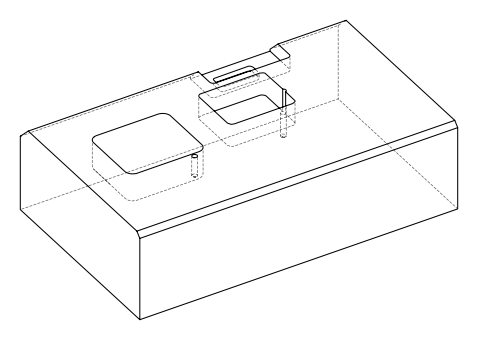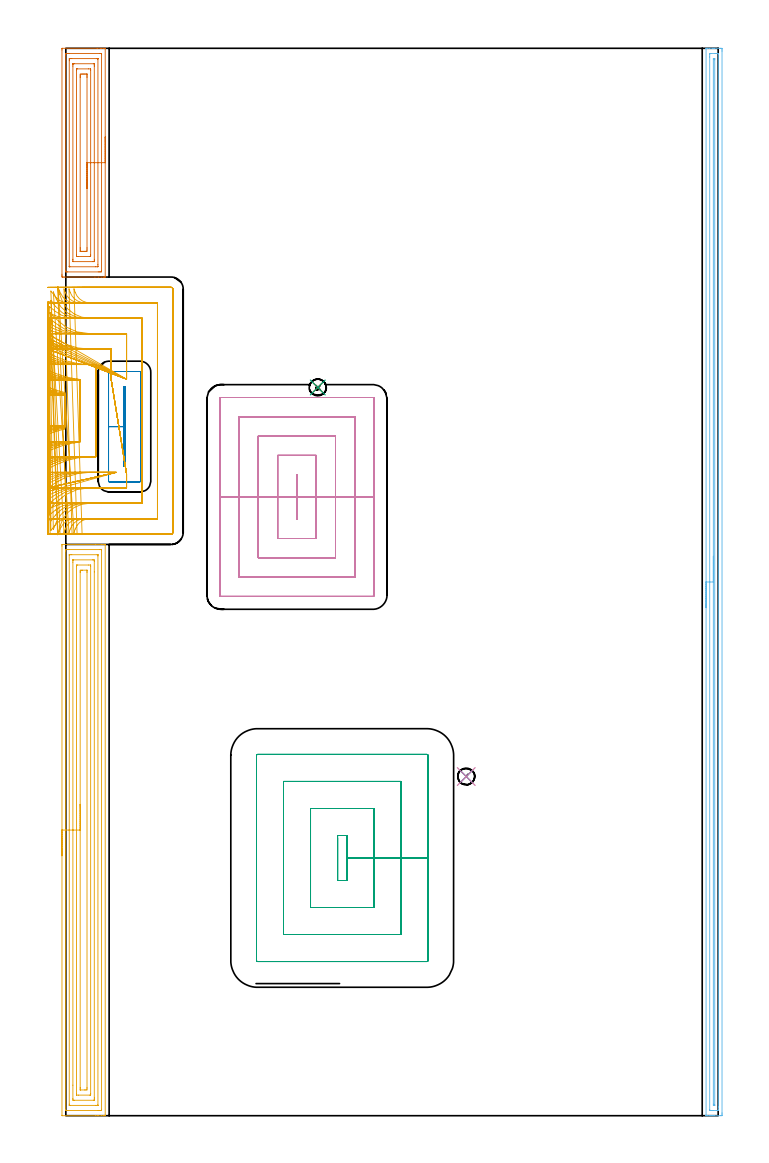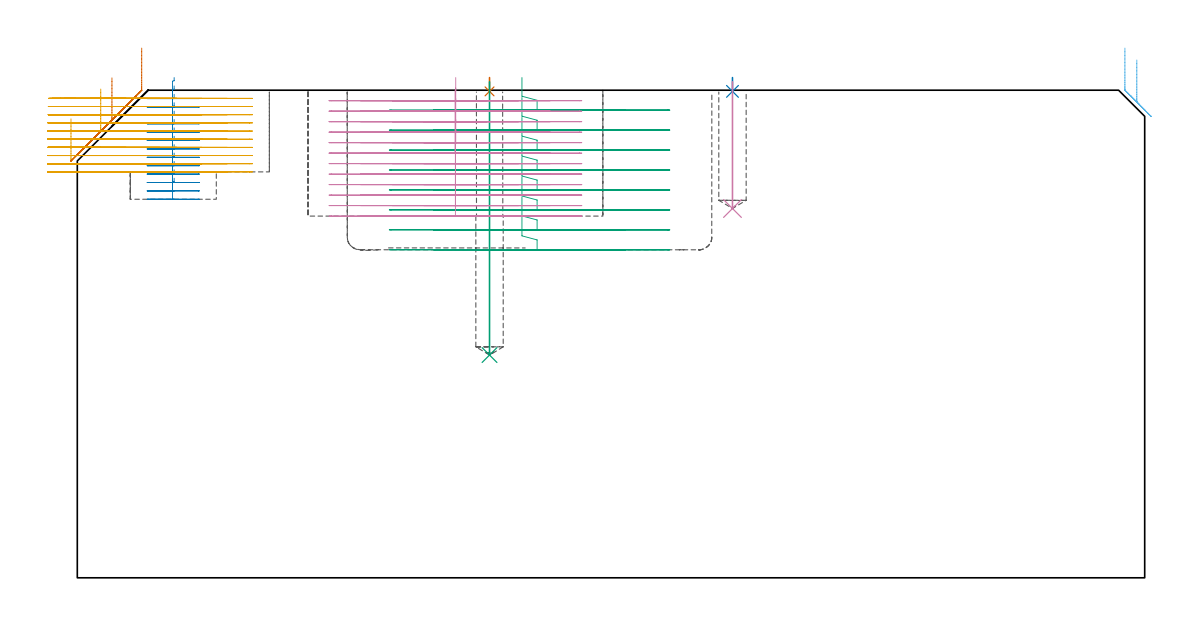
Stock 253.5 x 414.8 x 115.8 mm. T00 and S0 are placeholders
(PLAN: 11 operations, 6 tool changes, 95.3 min)
(1 SPOT_DRILL | STEP1POCKET | NXT0321_9005460120000 | 0.03 min | 0 mm3)
(2 SPOT_DRILL_1 | STEP1POCKET_1 | NXT0321_9005460120000 | 0.03 min | 0 mm3)
(3 DRILL_BLIND_HOLE_INTO_CENTER | STEP1POCKET | UGT0301_460 | 0.26 min | 2022 mm3)
(4 DRILL_BLIND_HOLE_INTO_CENTER_1 | STEP1POCKET_1 | UGT0301_460 | 0.12 min | 880 mm3)
(5 AREA_MILL | FG_CHAMFER_SURFACE | UGT0205_001 | 11 min | 32386 mm3)
(6 AREA_MILL_1 | FG_CHAMFER_SURFACE_1 | UGT0205_001 | 10.11 min | 7961 mm3)
(7 AREA_MILL_2 | FG_CHAMFER_SURFACE_2 | UGT0205_001 | 4.61 min | 13613 mm3)
(8 MILL_RECTANGULAR_POCKET | POCKET_RECTANGULAR_STRAIGHT | NXT0201_009 | Follow Part, ap 2, ae 75% | 5.69 min | 26475 mm3)
(9 MILL_RECTANGULAR_POCKET_1 | POCKET_RECTANGULAR_STRAIGHT_1 | UGT0201_095 | Follow Part, ap 5, ae 75% | 12.26 min | 325522 mm3)
(10 MILL_RECTANGULAR_POCKET_2 | POCKET_RECTANGULAR_STRAIGHT_2 | NXT0201_013 | Follow Part, ap 2.5, ae 75% | 20.34 min | 181251 mm3)
(11 MILL_SLOT | SLOT_PARTIAL_RECTANGULAR | NXT0201_009 | Follow Part, ap 2, ae 75% | 30.83 min | 69808 mm3)
(TOOL NXT0321_9005460120000 | NC Spot Drill, 142deg, 12mm, Carbide, Uncoated | D12 PA142 FL30 Z2)
(TOOL UGT0301_460 | Carbide Drill 6.5 mm | D6.5 PA118 FL63 Z2)
(TOOL UGT0205_001 | Chamfer Mill 20 x 3 x 45 deg. | D20 FL50 Z2)
(TOOL NXT0201_009 | ENDMILL 8mm [2P460-0800-NA 1630] | D8 FL26 Z6)
(TOOL UGT0201_095 | End mill 20 mm | D20 R3 FL38 Z4)
(TOOL NXT0201_013 | ENDMILL 10mm | D10 FL30 Z4)
(OP 1 SPOT_DRILL)
G17 G21 G94 G90
T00 M6
G54
G17 G0 G90 X97.9 Y283. S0 M3
G43 Z125.8 H0
G94 G81 G98 Z115.52 F250. R118.8
G80
M5
M2
(OP 2 SPOT_DRILL_1)
G17 G21 G94 G90
T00 M6
G54
G17 G0 G90 X155.6 Y131.8 S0 M3
G43 Z125.8 H0
G94 G81 G98 Z115.52 F250. R118.8
G80
M5
M2
(OP 3 DRILL_BLIND_HOLE_INTO_CENTER)
G17 G21 G94 G90
T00 M6
G54
G17 G0 G90 X97.9 Y283. S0 M3
G43 Z125.8 H0
G94 G81 G98 Z52.9 F250. R117.8
G80
M5
M2
(OP 4 DRILL_BLIND_HOLE_INTO_CENTER_1)
G17 G21 G94 G90
T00 M6
G54
G17 G0 G90 X155.6 Y131.8 S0 M3
G43 Z125.8 H0
G94 G81 G98 Z87.7 F250. R117.8
G80
M5
M2
(OP 5 AREA_MILL)
G17 G21 G94 G90
T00 M6
G54
G17 G0 G90 X-1.5 Y101. S1061 M3
G43 Z125.8 H0
Z109.
G94 G1 Y101.038 Z108.128 F250.
Y101.152 Z107.263
Y101.341 Z106.412
Y101.603 Z105.58
Y101.937 Z104.774
Y102.34 Z104.
Y102.808 Z103.264
Y103.34 Z102.572
Y103.929 Z101.929
Y104.572 Z101.34
Y105.264 Z100.808
Y106. Z100.34
Y106.774 Z99.937
Y107.58 Z99.603
Y108.412 Z99.341
Y109.263 Z99.152
Y110.128 Z99.038
Y111. Z99.
Y221.377
X-1.495 Y221.808 Z99.003
X-1.492 Y221.99 Z99.006
X-1.306 Y222. Z99.192
X11.577 Z112.073
X13.957 Z114.452
X14.936 Z115.436
X15.292 Y221.991 Z115.784
X15.305 Y221.99 Z115.795
X15.3 Y221.828 Z115.8
Y0.172
X15.303 Y0.062 Z115.797
X15.294 Y0.043 Z115.787
X15.265 Y0.01 Z115.757
X14.936 Y0. Z115.435
X14.654 Z115.154
X13.957 Z114.452
X12.726 Z113.223
X12.193 Z112.687
X11.577 Z112.073
X-1.307 Y0.001 Z99.19
X-1.492 Y0.01 Z99.006
X-1.499 Y0.196 Z98.999
X-1.5 Y111. Z99.
X-0.086 Z100.414
X-0.085 Y219.517 Z100.415
Y219.589
X-0.079 Y219.99 Z100.421
X0.322 Y219.998 Z100.822
X0.725 Y219.999 Z101.225
X1.202 Y220. Z101.702
X13.075 Y219.999 Z113.575
X13.554 Y219.997 Z114.054
X13.78 Y219.99 Z114.28
X13.879 Y219.966 Z114.379
X13.885 Y219.662 Z114.385
Y219.589
Y2.484
Y2.411
X13.879 Y2.01 Z114.379
X13.478 Y2.002 Z113.978
X13.075 Y2.001 Z113.575
X12.598 Y2. Z113.098
X0.725 Y2.001 Z101.225
X0.246 Y2.003 Z100.746
X0.02 Y2.01 Z100.52
X-0.079 Y2.034 Z100.421
X-0.085 Y2.338 Z100.415
Y2.411
X-0.086 Y111. Z100.414
X1.328 Z101.828
X1.329 Y217.802 Z101.829
X1.33 Y217.943 Z101.83
X1.333 Y217.977 Z101.833
X1.334 Y217.987 Z101.834
X1.347 Y217.99 Z101.847
X1.414 Y217.998 Z101.914
X1.607 Y217.999 Z102.107
X2.294 Y218. Z102.794
X12.193 Y217.999 Z112.693
X12.388 Y217.995 Z112.888
X12.443 Y217.99 Z112.943
X12.465 Y217.986 Z112.965
X12.467 Y217.97 Z112.967
X12.47 Y217.896 Z112.97
X12.471 Y217.802 Z112.971
Y217.519
Y4.198
X12.469 Y4.057 Z112.969
X12.467 Y4.023 Z112.967
X12.465 Y4.013 Z112.965
X12.453 Y4.01 Z112.953
X12.386 Y4.002 Z112.886
X12.193 Y4.001 Z112.693
X11.506 Y4. Z112.006
X1.607 Y4.001 Z102.107
X1.412 Y4.005 Z101.912
X1.356 Y4.01 Z101.856
X1.335 Y4.014 Z101.835
X1.333 Y4.03 Z101.833
X1.33 Y4.104 Z101.83
X1.329 Y4.198 Z101.829
X1.328 Y4.481 Z101.828
Y111.
X2.743 Z103.243
Y215.12
X2.746 Y215.754 Z103.246
X2.75 Y215.968 Z103.25
X2.753 Y215.991 Z103.253
X2.775 Y215.993 Z103.275
X2.829 Y215.997 Z103.329
X2.937 Y215.999 Z103.437
X10.443 Y216. Z110.943
X10.864 Y215.99 Z111.364
X11.05 Y215.973 Z111.55
X11.052 Y215.867 Z111.552
X11.056 Y215.378 Z111.556
X11.057 Y211.327 Z111.557
Y6.88
X11.054 Y6.246 Z111.554
X11.05 Y6.032 Z111.55
X11.047 Y6.009 Z111.547
X11.025 Y6.007 Z111.525
X10.971 Y6.003 Z111.471
X10.863 Y6.001 Z111.363
X3.357 Y6. Z103.857
X2.936 Y6.01 Z103.436
X2.749 Y6.027 Z103.249
X2.748 Y6.133 Z103.248
X2.744 Y6.622 Z103.244
X2.743 Y11.865 Z103.243
Y111.
X4.157 Z104.657
Y213.431
X4.158 Y213.529 Z104.658
X4.164 Y213.725 Z104.664
X4.178 Y213.99 Z104.678
X4.254 Y213.994 Z104.754
X4.478 Y213.999 Z104.978
X8.888 Y214. Z109.388
X9.546 Y213.993 Z110.046
X9.633 Y213.99 Z110.133
X9.64 Y213.627 Z110.14
X9.643 Y213.431 Z110.143
Y8.569
X9.642 Y8.471 Z110.142
X9.636 Y8.276 Z110.136
X9.622 Y8.01 Z110.122
X9.546 Y8.006 Z110.046
X9.322 Y8.001 Z109.822
X4.912 Y8. Z105.412
X4.254 Y8.007 Z104.754
X4.167 Y8.01 Z104.667
X4.16 Y8.373 Z104.66
X4.157 Y8.569 Z104.657
Y8.667
Y111.
X5.571 Z106.071
Y211.104
X5.574 Y211.545 Z106.074
X5.578 Y211.991 Z106.078
X6.018 Y211.996 Z106.518
X6.452 Y212. Z106.952
X8.217 Y211.999 Z108.717
X8.224 Y211.993 Z108.724
X8.227 Y211.988 Z108.727
X8.229 Y211.545 Z108.729
Y211.093
X8.228 Y10.896 Z108.728
X8.226 Y10.455 Z108.726
X8.222 Y10.009 Z108.722
X7.782 Y10.004 Z108.282
X7.348 Y10. Z107.848
X5.583 Y10.001 Z106.083
X5.576 Y10.007 Z106.076
X5.573 Y10.012 Z106.073
X5.571 Y10.455 Z106.071
Y10.907
Y111.
Y111.872 Z106.109
Y112.736 Z106.223
Y113.588 Z106.412
Y114.42 Z106.674
Y115.226 Z107.008
Y116. Z107.411
Y116.736 Z107.88
Y117.428 Z108.411
Y118.071 Z109.
Y118.66 Z109.643
Y119.191 Z110.335
Y119.66 Z111.071
Y120.063 Z111.845
Y120.397 Z112.651
Y120.659 Z113.483
Y120.848 Z114.335
Y120.962 Z115.199
Y121. Z116.071
G0 Z125.8
M5
M2
(OP 6 AREA_MILL_1)
G17 G21 G94 G90
T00 M6
G54
G17 G0 G90 X248.8 Y197.4 S1061 M3
G43 Z125.8 H0
G94 G1 Y197.438 Z124.928 F250.
Y197.552 Z124.063
Y197.741 Z123.212
Y198.003 Z122.38
Y198.337 Z121.574
Y198.74 Z120.8
Y199.208 Z120.064
Y199.74 Z119.372
Y200.329 Z118.729
Y200.972 Z118.139
Y201.664 Z117.608
Y202.4 Z117.14
Y203.174 Z116.737
Y203.98 Z116.403
Y204.812 Z116.141
Y205.663 Z115.952
Y206.528 Z115.838
Y207.4 Z115.8
Y414.63
X248.802 Y414.793 Z115.788
X248.805 Y414.8 Z115.785
X249.146 Z115.454
X249.466 Z115.133
X250.137 Z114.458
X251.353 Z113.243
X251.9 Z112.694
X254.272 Z110.325
X254.545 Y414.797 Z110.051
X254.991 Y414.79 Z109.605
X254.995 Y414.639 Z109.603
X254.999 Y414.184 Z109.601
X255. Y413.723 Z109.6
Y1.049
X254.999 Y0.616 Z109.601
X254.995 Y0.161 Z109.603
X254.991 Y0.01 Z109.605
X254.545 Y0. Z110.051
X251.9 Z112.694
X251.353 Z113.243
X251.018 Z113.578
X250.472 Z114.124
X250.137 Z114.458
X249.466 Z115.133
X249.146 Z115.454
X248.805 Y0.006 Z115.786
X248.802 Y0.007 Z115.788
X248.8 Y0.168 Z115.8
Y0.17
Y207.4
X250.214 Z114.386
Y411.425
X250.215 Y412.317 Z114.385
X250.217 Y412.397 Z114.383
X250.23 Y412.79 Z114.37
X250.623 Y412.798 Z113.977
X252.384 Y412.8 Z112.216
X252.782 Y412.799 Z111.818
X253.268 Y412.797 Z111.332
X253.484 Y412.79 Z111.116
X253.579 Y412.768 Z111.021
X253.585 Y412.477 Z111.015
Y412.397
X253.586 Y3.375 Z111.014
X253.585 Y2.483 Z111.015
X253.583 Y2.403 Z111.017
X253.57 Y2.01 Z111.03
X253.177 Y2.002 Z111.423
X251.416 Y2. Z113.184
X251.018 Y2.001 Z113.582
X250.531 Y2.003 Z114.069
X250.316 Y2.01 Z114.284
X250.221 Y2.032 Z114.379
X250.215 Y2.323 Z114.385
Y2.403
X250.214 Y207.4 Z114.386
X251.628 Z112.972
X251.629 Y410.611 Z112.971
X251.63 Y410.748 Z112.97
X251.632 Y410.781 Z112.968
X251.634 Y410.79 Z112.966
X251.651 Y410.794 Z112.949
X251.714 Y410.799 Z112.886
X251.9 Z112.7
X252.087 Y410.797 Z112.513
X252.14 Y410.794 Z112.46
X252.165 Y410.789 Z112.435
X252.167 Y410.774 Z112.433
X252.17 Y410.702 Z112.43
X252.171 Y410.611 Z112.429
X252.172 Y410.335 Z112.428
X252.171 Y4.189 Z112.429
X252.17 Y4.052 Z112.43
X252.168 Y4.019 Z112.432
X252.166 Y4.01 Z112.434
X252.149 Y4.006 Z112.451
X252.086 Y4.001 Z112.514
X251.9 Z112.7
X251.713 Y4.003 Z112.887
X251.66 Y4.006 Z112.94
X251.635 Y4.011 Z112.965
X251.633 Y4.026 Z112.967
X251.63 Y4.098 Z112.97
X251.629 Y4.189 Z112.971
X251.628 Y4.464 Z112.972
Y207.4
Y208.272 Z113.01
Y209.136 Z113.124
Y209.988 Z113.312
Y210.82 Z113.575
Y211.626 Z113.909
Y212.4 Z114.311
Y213.136 Z114.78
Y213.828 Z115.311
Y214.471 Z115.901
Y215.06 Z116.544
Y215.591 Z117.236
Y216.06 Z117.972
Y216.463 Z118.745
Y216.797 Z119.551
Y217.059 Z120.383
Y217.248 Z121.235
Y217.362 Z122.1
Y217.4 Z122.972
G0 Z125.8
M5
M2
(OP 7 AREA_MILL_2)
G17 G21 G94 G90
T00 M6
G54
G17 G0 G90 X15.3 Y380.35 S1061 M3
G43 Z125.8 H0
G94 G1 Y380.312 Z124.928 F250.
Y380.198 Z124.063
Y380.009 Z123.212
Y379.747 Z122.38
Y379.413 Z121.574
Y379.01 Z120.8
Y378.542 Z120.064
Y378.01 Z119.372
Y377.421 Z118.729
Y376.778 Z118.139
Y376.086 Z117.608
Y375.35 Z117.14
Y374.576 Z116.737
Y373.77 Z116.403
Y372.938 Z116.141
Y372.086 Z115.952
Y371.222 Z115.838
Y370.35 Z115.8
Y326.084
X15.297 Y325.908 Z115.788
X15.292 Y325.907 Z115.783
X14.921 Y325.9 Z115.421
X14.682 Z115.182
X13.957 Z114.452
X12.712 Z113.209
X11.311 Z111.806
X-0.417 Z100.081
X-1.039 Y325.902 Z99.458
X-1.253 Y325.904 Z99.245
X-1.492 Y325.91 Z99.006
X-1.495 Y326.068 Z99.003
X-1.499 Y326.531 Z99.001
X-1.5 Y326.998 Z99.
Y414.169
X-1.496 Y414.6 Z99.003
X-1.492 Y414.79 Z99.006
X-1.299 Y414.8 Z99.199
X12.193 Z112.687
X13.595 Z114.091
X13.957 Z114.452
X14.682 Z115.182
X14.921 Z115.421
X15.292 Y414.793 Z115.783
X15.297 Y414.792 Z115.788
X15.3 Y414.616 Z115.8
Y370.35
X13.886 Z114.386
X13.885 Y328.392 Z114.385
X13.884 Y328.319 Z114.384
X13.879 Y327.918 Z114.379
X13.483 Y327.905 Z113.983
X13.075 Y327.902 Z113.575
X12.606 Y327.9 Z113.106
X0.725 Y327.901 Z101.225
X0.253 Y327.903 Z100.753
X0.021 Y327.91 Z100.521
X-0.079 Y327.94 Z100.421
X-0.085 Y328.246 Z100.415
Y328.319
Y412.308
Y412.381
X-0.079 Y412.782 Z100.421
X0.317 Y412.795 Z100.817
X0.725 Y412.798 Z101.225
X1.194 Y412.8 Z101.694
X13.075 Y412.799 Z113.575
X13.547 Y412.797 Z114.047
X13.779 Y412.79 Z114.279
X13.879 Y412.76 Z114.379
X13.884 Y412.454 Z114.384
X13.885 Y412.381 Z114.385
X13.886 Y370.35 Z114.386
X12.471 Z112.971
Y330.72
X12.467 Y330.108 Z112.967
X12.464 Y329.968 Z112.964
X12.46 Y329.909 Z112.96
X12.394 Y329.904 Z112.894
X12.193 Y329.902 Z112.693
X11.516 Y329.9 Z112.016
X1.607 Y329.901 Z102.107
X1.402 Y329.903 Z101.902
X1.344 Y329.907 Z101.844
X1.334 Y329.911 Z101.834
X1.332 Y329.916 Z101.832
X1.33 Y329.938 Z101.83
X1.329 Y330.014 Z101.829
Y330.108
Y409.98
X1.333 Y410.592 Z101.833
X1.336 Y410.732 Z101.836
X1.34 Y410.79 Z101.84
X1.406 Y410.796 Z101.906
X1.607 Y410.798 Z102.107
X2.284 Y410.8 Z102.784
X12.193 Y410.799 Z112.693
X12.398 Y410.797 Z112.898
X12.456 Y410.793 Z112.956
X12.466 Y410.789 Z112.966
X12.468 Y410.784 Z112.968
X12.47 Y410.761 Z112.97
X12.471 Y410.686 Z112.971
Y410.592
Y370.35
X11.057 Z111.557
Y332.791
X11.055 Y332.156 Z111.555
X11.052 Y331.942 Z111.552
X11.05 Y331.913 Z111.55
X11.032 Y331.909 Z111.532
X10.978 Y331.905 Z111.478
X10.868 Y331.902 Z111.368
X10.429 Y331.9 Z110.929
X2.932 Y331.901 Z103.432
X2.823 Y331.904 Z103.323
X2.769 Y331.908 Z103.269
X2.749 Y331.911 Z103.249
X2.748 Y331.928 Z103.248
X2.746 Y332.04 Z103.246
X2.743 Y332.534 Z103.243
Y332.791
Y407.909
X2.745 Y408.544 Z103.245
X2.748 Y408.758 Z103.248
X2.75 Y408.787 Z103.25
X2.768 Y408.791 Z103.268
X2.822 Y408.795 Z103.322
X2.932 Y408.798 Z103.432
X3.372 Y408.8 Z103.872
X10.868 Y408.799 Z111.368
X10.977 Y408.796 Z111.477
X11.031 Y408.792 Z111.531
X11.051 Y408.789 Z111.551
X11.052 Y408.772 Z111.552
X11.054 Y408.66 Z111.554
X11.057 Y408.166 Z111.557
Y407.909
Y370.35
X9.643 Z110.143
Y334.481
X9.642 Y334.383 Z110.142
X9.636 Y334.188 Z110.136
X9.623 Y333.91 Z110.123
X9.546 Y333.906 Z110.046
X9.334 Y333.901 Z109.834
X4.923 Y333.9 Z105.423
X4.254 Y333.907 Z104.754
X4.165 Y333.91 Z104.665
X4.159 Y334.285 Z104.659
X4.157 Y334.481 Z104.657
Y406.219
X4.158 Y406.317 Z104.658
X4.164 Y406.513 Z104.664
X4.177 Y406.79 Z104.677
X4.254 Y406.794 Z104.754
X4.466 Y406.799 Z104.966
X8.877 Y406.8 Z109.377
X9.546 Y406.793 Z110.046
X9.635 Y406.79 Z110.135
X9.641 Y406.415 Z110.141
X9.643 Y406.219 Z110.143
Y370.35
X8.229 Z108.729
Y337.262
X8.228 Y336.81 Z108.728
X8.225 Y336.368 Z108.725
X8.222 Y335.922 Z108.722
X7.782 Y335.91 Z108.282
X7.359 Y335.902 Z107.859
X6.9 Y335.901 Z107.4
X6.479 Y335.9 Z106.979
X6.018 Y335.901 Z106.518
X5.593 Y335.904 Z106.093
X5.578 Y335.91 Z106.078
X5.576 Y335.922 Z106.076
X5.572 Y336.368 Z106.072
X5.571 Y336.821 Z106.071
Y337.262
Y403.438
X5.572 Y403.89 Z106.072
X5.575 Y404.332 Z106.075
X5.578 Y404.778 Z106.078
X6.018 Y404.79 Z106.518
X6.441 Y404.798 Z106.941
X6.9 Y404.799 Z107.4
X7.321 Y404.8 Z107.821
X7.782 Y404.799 Z108.282
X8.207 Y404.796 Z108.707
X8.222 Y404.79 Z108.722
X8.224 Y404.778 Z108.724
X8.227 Y404.332 Z108.727
X8.229 Y403.88 Z108.729
Y403.438
Y370.35
Y369.478 Z108.767
Y368.613 Z108.881
Y367.762 Z109.07
Y366.93 Z109.332
Y366.124 Z109.666
Y365.35 Z110.069
Y364.614 Z110.537
Y363.922 Z111.068
Y363.279 Z111.658
Y362.69 Z112.301
Y362.158 Z112.993
Y361.69 Z113.729
Y361.287 Z114.503
Y360.953 Z115.309
Y360.691 Z116.141
Y360.502 Z116.992
Y360.388 Z117.857
Y360.35 Z118.729
G0 Z125.8
M5
M2
(OP 8 MILL_RECTANGULAR_POCKET)
G17 G21 G94 G90
T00 M6
G54
G17 G0 G90 X23. Y280.368 S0 M3
G43 Z125.8 H1
Z118.8
G94 G1 Y283.2 Z118.041 F250.
X22.6 Z117.934
Y267.8 Z113.808
Y252.4 F500.
X23.
Y283.2
X22.6
Y267.8
X16.6
Y246.6
G3 X16.8 Y246.4 R0.2
G1 X28.8
G3 X29. Y246.6 R0.2
G1 Y289.
G3 X28.8 Y289.2 R0.2
G1 X16.8
G3 X16.6 Y289. R0.2
G1 Y267.8
Y266.8
G0 X23. Y280.368 Z116.808
G1 Y283.2 Z116.049 F250.
X22.6 Z115.942
Y267.8 Z111.815
Y252.4 F500.
X23.
Y283.2
X22.6
Y267.8
X16.6
Y246.6
G3 X16.8 Y246.4 R0.2
G1 X28.8
G3 X29. Y246.6 R0.2
G1 Y289.
G3 X28.8 Y289.2 R0.2
G1 X16.8
G3 X16.6 Y289. R0.2
G1 Y267.8
Y266.8
G0 X23. Y280.368 Z114.815
G1 Y283.2 Z114.057 F250.
X22.6 Z113.949
Y267.8 Z109.823
Y252.4 F500.
X23.
Y283.2
X22.6
Y267.8
X16.6
Y246.6
G3 X16.8 Y246.4 R0.2
G1 X28.8
G3 X29. Y246.6 R0.2
G1 Y289.
G3 X28.8 Y289.2 R0.2
G1 X16.8
G3 X16.6 Y289. R0.2
G1 Y267.8
Y266.8
G0 X23. Y280.368 Z112.823
G1 Y283.2 Z112.064 F250.
X22.6 Z111.957
Y267.8 Z107.831
Y252.4 F500.
X23.
Y283.2
X22.6
Y267.8
X16.6
Y246.6
G3 X16.8 Y246.4 R0.2
G1 X28.8
G3 X29. Y246.6 R0.2
G1 Y289.
G3 X28.8 Y289.2 R0.2
G1 X16.8
G3 X16.6 Y289. R0.2
G1 Y267.8
Y266.8
G0 X23. Y280.368 Z110.831
G1 Y283.2 Z110.072 F250.
X22.6 Z109.965
Y267.8 Z105.838
Y252.4 F500.
X23.
Y283.2
X22.6
Y267.8
X16.6
Y246.6
G3 X16.8 Y246.4 R0.2
G1 X28.8
G3 X29. Y246.6 R0.2
G1 Y289.
G3 X28.8 Y289.2 R0.2
G1 X16.8
G3 X16.6 Y289. R0.2
G1 Y267.8
Y266.8
G0 X23. Y280.368 Z108.838
G1 Y283.2 Z108.08 F250.
X22.6 Z107.973
Y267.8 Z103.846
Y252.4 F500.
X23.
Y283.2
X22.6
Y267.8
X16.6
Y246.6
G3 X16.8 Y246.4 R0.2
G1 X28.8
G3 X29. Y246.6 R0.2
G1 Y289.
G3 X28.8 Y289.2 R0.2
G1 X16.8
G3 X16.6 Y289. R0.2
G1 Y267.8
Y266.8
G0 X23. Y280.368 Z106.846
G1 Y283.2 Z106.087 F250.
X22.6 Z105.98
Y267.8 Z101.854
Y252.4 F500.
X23.
Y283.2
X22.6
Y267.8
X16.6
Y246.6
G3 X16.8 Y246.4 R0.2
G1 X28.8
G3 X29. Y246.6 R0.2
G1 Y289.
G3 X28.8 Y289.2 R0.2
G1 X16.8
G3 X16.6 Y289. R0.2
G1 Y267.8
Y266.8
G0 X23. Y280.368 Z104.854
G1 Y283.2 Z104.095 F250.
X22.6 Z103.988
Y267.8 Z99.862
Y252.4 F500.
X23.
Y283.2
X22.6
Y267.8
X16.6
Y246.6
G3 X16.8 Y246.4 R0.2
G1 X28.8
G3 X29. Y246.6 R0.2
G1 Y289.
G3 X28.8 Y289.2 R0.2
G1 X16.8
G3 X16.6 Y289. R0.2
G1 Y267.8
Y266.8
G0 X23. Y280.368 Z102.862
G1 Y283.2 Z102.103 F250.
X22.6 Z101.996
Y267.8 Z97.869
Y252.4 F500.
X23.
Y283.2
X22.6
Y267.8
X16.6
Y246.6
G3 X16.8 Y246.4 R0.2
G1 X28.8
G3 X29. Y246.6 R0.2
G1 Y289.
G3 X28.8 Y289.2 R0.2
G1 X16.8
G3 X16.6 Y289. R0.2
G1 Y267.8
Y266.8
G0 X23. Y280.368 Z100.869
G1 Y283.2 Z100.11 F250.
X22.6 Z100.003
Y267.8 Z95.877
Y252.4 F500.
X23.
Y283.2
X22.6
Y267.8
X16.6
Y246.6
G3 X16.8 Y246.4 R0.2
G1 X28.8
G3 X29. Y246.6 R0.2
G1 Y289.
G3 X28.8 Y289.2 R0.2
G1 X16.8
G3 X16.6 Y289. R0.2
G1 Y267.8
Y266.8
G0 X23. Y280.368 Z98.877
G1 Y283.2 Z98.118 F250.
X22.6 Z98.011
Y267.8 Z93.885
Y252.4 F500.
X23.
Y283.2
X22.6
Y267.8
X16.6
Y246.6
G3 X16.8 Y246.4 R0.2
G1 X28.8
G3 X29. Y246.6 R0.2
G1 Y289.
G3 X28.8 Y289.2 R0.2
G1 X16.8
G3 X16.6 Y289. R0.2
G1 Y267.8
Y266.8
G0 X23. Y280.368 Z96.885
G1 Y283.2 Z96.126 F250.
X22.6 Z96.019
Y267.8 Z91.892
Y252.4 F500.
X23.
Y283.2
X22.6
Y267.8
X16.6
Y246.6
G3 X16.8 Y246.4 R0.2
G1 X28.8
G3 X29. Y246.6 R0.2
G1 Y289.
G3 X28.8 Y289.2 R0.2
G1 X16.8
G3 X16.6 Y289. R0.2
G1 Y267.8
Y266.8
G0 X23. Y280.368 Z94.892
G1 Y283.2 Z94.134 F250.
X22.6 Z94.026
Y267.8 Z89.9
Y252.4 F500.
X23.
Y283.2
X22.6
Y267.8
X16.6
Y246.6
G3 X16.8 Y246.4 R0.2
G1 X28.8
G3 X29. Y246.6 R0.2
G1 Y289.
G3 X28.8 Y289.2 R0.2
G1 X16.8
G3 X16.6 Y289. R0.2
G1 Y267.8
Y266.8
G0 Z125.8
M5
M2
(OP 9 MILL_RECTANGULAR_POCKET_1)
G17 G21 G94 G90
T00 M6
G54
G17 G0 G90 X105.6 Y107.927 S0 M3
G43 Z125.8 H0
Z118.8
G94 G1 Y91.4 Z114.372 F250.
X109.2 Z113.407
Y100.15 Z111.062
Y108.9 F500.
X105.6
Y91.4
X109.2
Y100.15
X119.7
Y119.4
X95.1
Y80.9
X119.7
Y100.15
X130.2
Y129.9
X84.6
Y70.4
X130.2
Y100.15
X140.7
Y140.
G3 X140.3 Y140.4 R0.4
G1 X74.5
G3 X74.1 Y140. R0.4
G1 Y60.3
G3 X74.5 Y59.9 R0.4
G1 X140.3
G3 X140.7 Y60.3 R0.4
G1 Y100.15
Y101.15
G0 X105.6 Y107.927 Z114.062
G1 Y91.4 Z109.634 F250.
X109.2 Z108.669
Y100.15 Z106.325
Y108.9 F500.
X105.6
Y91.4
X109.2
Y100.15
X119.7
Y119.4
X95.1
Y80.9
X119.7
Y100.15
X130.2
Y129.9
X84.6
Y70.4
X130.2
Y100.15
X140.7
Y140.
G3 X140.3 Y140.4 R0.4
G1 X74.5
G3 X74.1 Y140. R0.4
G1 Y60.3
G3 X74.5 Y59.9 R0.4
G1 X140.3
G3 X140.7 Y60.3 R0.4
G1 Y100.15
Y101.15
G0 X105.6 Y107.927 Z109.325
G1 Y91.4 Z104.897 F250.
X109.2 Z103.932
Y100.15 Z101.587
Y108.9 F500.
X105.6
Y91.4
X109.2
Y100.15
X119.7
Y119.4
X95.1
Y80.9
X119.7
Y100.15
X130.2
Y129.9
X84.6
Y70.4
X130.2
Y100.15
X140.7
Y140.
G3 X140.3 Y140.4 R0.4
G1 X74.5
G3 X74.1 Y140. R0.4
G1 Y60.3
G3 X74.5 Y59.9 R0.4
G1 X140.3
G3 X140.7 Y60.3 R0.4
G1 Y100.15
Y101.15
G0 X105.6 Y107.927 Z104.587
G1 Y91.4 Z100.159 F250.
X109.2 Z99.195
Y100.15 Z96.85
Y108.9 F500.
X105.6
Y91.4
X109.2
Y100.15
X119.7
Y119.4
X95.1
Y80.9
X119.7
Y100.15
X130.2
Y129.9
X84.6
Y70.4
X130.2
Y100.15
X140.7
Y140.
G3 X140.3 Y140.4 R0.4
G1 X74.5
G3 X74.1 Y140. R0.4
G1 Y60.3
G3 X74.5 Y59.9 R0.4
G1 X140.3
G3 X140.7 Y60.3 R0.4
G1 Y100.15
Y101.15
G0 X105.6 Y107.927 Z99.85
G1 Y91.4 Z95.422 F250.
X109.2 Z94.457
Y100.15 Z92.112
Y108.9 F500.
X105.6
Y91.4
X109.2
Y100.15
X119.7
Y119.4
X95.1
Y80.9
X119.7
Y100.15
X130.2
Y129.9
X84.6
Y70.4
X130.2
Y100.15
X140.7
Y140.
G3 X140.3 Y140.4 R0.4
G1 X74.5
G3 X74.1 Y140. R0.4
G1 Y60.3
G3 X74.5 Y59.9 R0.4
G1 X140.3
G3 X140.7 Y60.3 R0.4
G1 Y100.15
Y101.15
G0 X105.6 Y107.927 Z95.112
G1 Y91.4 Z90.684 F250.
X109.2 Z89.72
Y100.15 Z87.375
Y108.9 F500.
X105.6
Y91.4
X109.2
Y100.15
X119.7
Y119.4
X95.1
Y80.9
X119.7
Y100.15
X130.2
Y129.9
X84.6
Y70.4
X130.2
Y100.15
X140.7
Y140.
G3 X140.3 Y140.4 R0.4
G1 X74.5
G3 X74.1 Y140. R0.4
G1 Y60.3
G3 X74.5 Y59.9 R0.4
G1 X140.3
G3 X140.7 Y60.3 R0.4
G1 Y100.15
Y101.15
G0 X105.6 Y107.927 Z90.375
G1 Y91.4 Z85.947 F250.
X109.2 Z84.982
Y100.15 Z82.637
Y108.9 F500.
X105.6
Y91.4
X109.2
Y100.15
X119.7
Y119.4
X95.1
Y80.9
X119.7
Y100.15
X130.2
Y129.9
X84.6
Y70.4
X130.2
Y100.15
X140.7
Y140.
G3 X140.3 Y140.4 R0.4
G1 X74.5
G3 X74.1 Y140. R0.4
G1 Y60.3
G3 X74.5 Y59.9 R0.4
G1 X140.3
G3 X140.7 Y60.3 R0.4
G1 Y100.15
Y101.15
G0 X105.6 Y107.927 Z85.637
G1 Y91.4 Z81.209 F250.
X109.2 Z80.245
Y100.15 Z77.9
Y108.9 F500.
X105.6
Y91.4
X109.2
Y100.15
X119.7
Y119.4
X95.1
Y80.9
X119.7
Y100.15
X130.2
Y129.9
X84.6
Y70.4
X130.2
Y100.15
X140.7
Y140.
G3 X140.3 Y140.4 R0.4
G1 X74.5
G3 X74.1 Y140. R0.4
G1 Y60.3
G3 X74.5 Y59.9 R0.4
G1 X140.3
G3 X140.7 Y60.3 R0.4
G1 Y100.15
Y101.15
G0 Z125.8
M5
M2
(OP 10 MILL_RECTANGULAR_POCKET_2)
G17 G21 G94 G90
T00 M6
G54
G17 G0 G90 X89.875 Y237.555 S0 M3
G43 Z125.8 H0
Z118.8
G94 G1 Y249.175 Z115.686 F250.
X89.725 Z115.646
Y240.45 Z113.308
Y231.725 F500.
X89.875
Y249.175
X89.725
Y240.45
X82.3
Y224.3
X97.3
Y256.6
X82.3
Y240.45
X74.8
Y216.8
X104.8
Y264.1
X74.8
Y240.45
X67.3
Y209.3
X112.3
Y271.6
X67.3
Y240.45
X59.8
Y202.3
G3 X60.3 Y201.8 R0.5
G1 X119.3
G3 X119.8 Y202.3 R0.5
G1 Y278.6
G3 X119.3 Y279.1 R0.5
G1 X60.3
G3 X59.8 Y278.6 R0.5
G1 Y240.45
Y239.45
G0 X89.875 Y237.555 Z116.308
G1 Y249.175 Z113.195 F250.
X89.725 Z113.154
Y240.45 Z110.817
Y231.725 F500.
X89.875
Y249.175
X89.725
Y240.45
X82.3
Y224.3
X97.3
Y256.6
X82.3
Y240.45
X74.8
Y216.8
X104.8
Y264.1
X74.8
Y240.45
X67.3
Y209.3
X112.3
Y271.6
X67.3
Y240.45
X59.8
Y202.3
G3 X60.3 Y201.8 R0.5
G1 X119.3
G3 X119.8 Y202.3 R0.5
G1 Y278.6
G3 X119.3 Y279.1 R0.5
G1 X60.3
G3 X59.8 Y278.6 R0.5
G1 Y240.45
Y239.45
G0 X89.875 Y237.555 Z113.817
G1 Y249.175 Z110.703 F250.
X89.725 Z110.663
Y240.45 Z108.325
Y231.725 F500.
X89.875
Y249.175
X89.725
Y240.45
X82.3
Y224.3
X97.3
Y256.6
X82.3
Y240.45
X74.8
Y216.8
X104.8
Y264.1
X74.8
Y240.45
X67.3
Y209.3
X112.3
Y271.6
X67.3
Y240.45
X59.8
Y202.3
G3 X60.3 Y201.8 R0.5
G1 X119.3
G3 X119.8 Y202.3 R0.5
G1 Y278.6
G3 X119.3 Y279.1 R0.5
G1 X60.3
G3 X59.8 Y278.6 R0.5
G1 Y240.45
Y239.45
G0 X89.875 Y237.555 Z111.325
G1 Y249.175 Z108.211 F250.
X89.725 Z108.171
Y240.45 Z105.833
Y231.725 F500.
X89.875
Y249.175
X89.725
Y240.45
X82.3
Y224.3
X97.3
Y256.6
X82.3
Y240.45
X74.8
Y216.8
X104.8
Y264.1
X74.8
Y240.45
X67.3
Y209.3
X112.3
Y271.6
X67.3
Y240.45
X59.8
Y202.3
G3 X60.3 Y201.8 R0.5
G1 X119.3
G3 X119.8 Y202.3 R0.5
G1 Y278.6
G3 X119.3 Y279.1 R0.5
G1 X60.3
G3 X59.8 Y278.6 R0.5
G1 Y240.45
Y239.45
G0 X89.875 Y237.555 Z108.833
G1 Y249.175 Z105.72 F250.
X89.725 Z105.679
Y240.45 Z103.342
Y231.725 F500.
X89.875
Y249.175
X89.725
Y240.45
X82.3
Y224.3
X97.3
Y256.6
X82.3
Y240.45
X74.8
Y216.8
X104.8
Y264.1
X74.8
Y240.45
X67.3
Y209.3
X112.3
Y271.6
X67.3
Y240.45
X59.8
Y202.3
G3 X60.3 Y201.8 R0.5
G1 X119.3
G3 X119.8 Y202.3 R0.5
G1 Y278.6
G3 X119.3 Y279.1 R0.5
G1 X60.3
G3 X59.8 Y278.6 R0.5
G1 Y240.45
Y239.45
G0 X89.875 Y237.555 Z106.342
G1 Y249.175 Z103.228 F250.
X89.725 Z103.188
Y240.45 Z100.85
Y231.725 F500.
X89.875
Y249.175
X89.725
Y240.45
X82.3
Y224.3
X97.3
Y256.6
X82.3
Y240.45
X74.8
Y216.8
X104.8
Y264.1
X74.8
Y240.45
X67.3
Y209.3
X112.3
Y271.6
X67.3
Y240.45
X59.8
Y202.3
G3 X60.3 Y201.8 R0.5
G1 X119.3
G3 X119.8 Y202.3 R0.5
G1 Y278.6
G3 X119.3 Y279.1 R0.5
G1 X60.3
G3 X59.8 Y278.6 R0.5
G1 Y240.45
Y239.45
G0 X89.8 Y237.255 Z103.85
G1 Y249.1 Z100.676 F250.
Y240.45 Z98.358
Y231.8 F500.
Y249.1
Y240.45
X97.3
Y256.6
X82.3
Y224.3
X97.3
Y240.45
X104.8
Y264.1
X74.8
Y216.8
X104.8
Y240.45
X112.3
Y271.6
X67.3
Y209.3
X112.3
Y240.45
X119.8
Y278.6
G3 X119.3 Y279.1 R0.5
G1 X60.3
G3 X59.8 Y278.6 R0.5
G1 Y202.3
G3 X60.3 Y201.8 R0.5
G1 X119.3
G3 X119.8 Y202.3 R0.5
G1 Y240.45
Y241.45
G0 X89.8 Y237.255 Z101.358
G1 Y249.1 Z98.184 F250.
Y240.45 Z95.867
Y231.8 F500.
Y249.1
Y240.45
X97.3
Y256.6
X82.3
Y224.3
X97.3
Y240.45
X104.8
Y264.1
X74.8
Y216.8
X104.8
Y240.45
X112.3
Y271.6
X67.3
Y209.3
X112.3
Y240.45
X119.8
Y278.6
G3 X119.3 Y279.1 R0.5
G1 X60.3
G3 X59.8 Y278.6 R0.5
G1 Y202.3
G3 X60.3 Y201.8 R0.5
G1 X119.3
G3 X119.8 Y202.3 R0.5
G1 Y240.45
Y241.45
G0 X89.8 Y237.255 Z98.867
G1 Y249.1 Z95.693 F250.
Y240.45 Z93.375
Y231.8 F500.
Y249.1
Y240.45
X97.3
Y256.6
X82.3
Y224.3
X97.3
Y240.45
X104.8
Y264.1
X74.8
Y216.8
X104.8
Y240.45
X112.3
Y271.6
X67.3
Y209.3
X112.3
Y240.45
X119.8
Y278.6
G3 X119.3 Y279.1 R0.5
G1 X60.3
G3 X59.8 Y278.6 R0.5
G1 Y202.3
G3 X60.3 Y201.8 R0.5
G1 X119.3
G3 X119.8 Y202.3 R0.5
G1 Y240.45
Y241.45
G0 X89.8 Y237.255 Z96.375
G1 Y249.1 Z93.201 F250.
Y240.45 Z90.883
Y231.8 F500.
Y249.1
Y240.45
X97.3
Y256.6
X82.3
Y224.3
X97.3
Y240.45
X104.8
Y264.1
X74.8
Y216.8
X104.8
Y240.45
X112.3
Y271.6
X67.3
Y209.3
X112.3
Y240.45
X119.8
Y278.6
G3 X119.3 Y279.1 R0.5
G1 X60.3
G3 X59.8 Y278.6 R0.5
G1 Y202.3
G3 X60.3 Y201.8 R0.5
G1 X119.3
G3 X119.8 Y202.3 R0.5
G1 Y240.45
Y241.45
G0 X89.8 Y237.255 Z93.883
G1 Y249.1 Z90.709 F250.
Y240.45 Z88.392
Y231.8 F500.
Y249.1
Y240.45
X97.3
Y256.6
X82.3
Y224.3
X97.3
Y240.45
X104.8
Y264.1
X74.8
Y216.8
X104.8
Y240.45
X112.3
Y271.6
X67.3
Y209.3
X112.3
Y240.45
X119.8
Y278.6
G3 X119.3 Y279.1 R0.5
G1 X60.3
G3 X59.8 Y278.6 R0.5
G1 Y202.3
G3 X60.3 Y201.8 R0.5
G1 X119.3
G3 X119.8 Y202.3 R0.5
G1 Y240.45
Y241.45
G0 X89.8 Y237.255 Z91.392
G1 Y249.1 Z88.218 F250.
Y240.45 Z85.9
Y231.8 F500.
Y249.1
Y240.45
X97.3
Y256.6
X82.3
Y224.3
X97.3
Y240.45
X104.8
Y264.1
X74.8
Y216.8
X104.8
Y240.45
X112.3
Y271.6
X67.3
Y209.3
X112.3
Y240.45
X119.8
Y278.6
G3 X119.3 Y279.1 R0.5
G1 X60.3
G3 X59.8 Y278.6 R0.5
G1 Y202.3
G3 X60.3 Y201.8 R0.5
G1 X119.3
G3 X119.8 Y202.3 R0.5
G1 Y240.45
Y241.45
G0 Z125.8
M5
M2
(OP 11 MILL_SLOT)
G17 G21 G94 G90
T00 M6
G54
G17 G0 G90 X-6.845 Y264.882 S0 M3
G43 Z125.8 H1
Z113.86
G94 G1 X-4. Y265.833 F250.
G2 X-0.4 Y266.861 R42. F500.
G1 Y281.042
G2 X-4. Y282.07 R42.
G1 X-6.845 Y283.022 F250.
X-6.787 Y258.337
X-4. Y259.447
G2 X5.6 Y261.808 R36. F500.
G1 Y286.093
G2 X-4. Y288.457 R36.
G1 X-6.787 Y289.568 F250.
X-6.688 Y251.551
X-4. Y252.883
G2 X9.316 Y256. R30. F500.
G1 X11.6
Y291.9
X9.326
G2 X-4. Y295.022 R30.
G1 X-6.688 Y296.355 F250.
X-6.496 Y244.303
X-4. Y245.967
G2 X9.316 Y250. R24. F500.
G1 X16.6
X19.6 F250.
G0 Z125.8
X-6.019 Y235.892
Z113.86
G1 X-4. Y238.111
G2 X9.316 Y244. R18. F500.
G1 X23.6
Y246.4
Y249.4 F250.
X17.6 Y286.2 F500.
Y289.2 F250.
Y297.9 F500.
X9.326
G2 X-4. Y301.94 R24.
G1 X-6.495 Y303.606 F250.
X23.6 Y286.2 F500.
Y289.2 F250.
Y303.9 F500.
X9.326
G2 X-4. Y309.8 R18.
G1 X-6.017 Y312.021 F250.
X-3.052 Y225.851 F500.
X-2.36 Y228.77 F250.
G2 X9.316 Y238. R12. F500.
G1 X29.6
Y309.9
X9.326
G2 X-2.351 Y319.136 R12.
G1 X-3.042 Y322.055 F250.
X3.159 Y226.586 F500.
X3.659 Y228. F250.
G2 X9.316 Y232. R6. F500.
G1 X35.6
Y315.9
X9.326
G2 X3.669 Y319.9 R6.
G1 X3.169 Y321.314 F250.
X6.316 Y226. F500.
X9.316 F250.
X40.9 F500.
G3 X41.6 Y226.7 R0.7
G1 Y321.2
G3 X40.9 Y321.9 R0.7
G1 X9.326
X6.326 F250.
G0 Z125.8
X-6.888 Y265.618
Z111.92
G1 X-4. Y266.43
G2 X-0.4 Y267.274 R42. F500.
G1 Y280.628
G2 X-4. Y281.473 R42.
G1 X-6.888 Y282.286 F250.
X-6.846 Y259.208
X-4. Y260.156
G2 X5.6 Y261.956 R36. F500.
G1 Y285.944
G2 X-4. Y287.748 R36.
G1 X-6.846 Y288.697 F250.
X-6.776 Y252.622
X-4. Y253.76
G2 X7.375 Y256. R30. F500.
G1 X11.6
Y291.9
X7.386
G2 X-4. Y294.145 R30.
G1 X-6.776 Y295.283 F250.
X-6.642 Y245.711
X-4. Y247.133
G2 X7.375 Y250. R24. F500.
G1 X16.6
X19.6 F250.
G0 Z125.8
X-6.325 Y238.054
Z111.92
G1 X-4. Y239.95
G2 X7.375 Y244. R18. F500.
G1 X23.6
Y246.4
Y249.4 F250.
X17.6 Y286.2 F500.
Y289.2 F250.
Y297.9 F500.
X7.386
G2 X-4. Y300.773 R24.
G1 X-6.641 Y302.196 F250.
X23.6 Y286.2 F500.
Y289.2 F250.
Y303.9 F500.
X7.386
G2 X-4. Y307.959 R18.
G1 X-6.324 Y309.857 F250.
X-4.866 Y227.775
X-3.728 Y230.551
G2 X7.375 Y238. R12. F500.
G1 X29.6
Y309.9
X7.386
G2 X-3.723 Y317.363 R12.
G1 X-4.857 Y320.14 F250.
X1.218 Y226.586 F500.
X1.718 Y228. F250.
G2 X7.375 Y232. R6. F500.
G1 X35.6
Y315.9
X7.386
G2 X1.729 Y319.9 R6.
G1 X1.229 Y321.314 F250.
X4.375 Y226. F500.
X7.375 F250.
X40.9 F500.
G3 X41.6 Y226.7 R0.7
G1 Y321.2
G3 X40.9 Y321.9 R0.7
G1 X7.386
X4.386 F250.
G0 Z125.8
X-6.923 Y266.253
Z109.98
G1 X-4. Y266.927
G2 X-0.4 Y267.593 R42. F500.
G1 Y280.308
G2 X-4. Y280.975 R42.
G1 X-6.923 Y281.649 F250.
X-6.895 Y259.956
X-4. Y260.742
G2 X5.6 Y262. R36. F500.
G1 Y285.9
G2 X-4. Y287.16 R36.
G1 X-6.895 Y287.947 F250.
X-6.848 Y253.534
X-4. Y254.478
G2 X5.435 Y256. R30. F500.
G1 X11.6
Y291.9
X5.442
G2 X-4. Y293.424 R30.
G1 X-6.848 Y294.369 F250.
X-6.758 Y246.888
X-4. Y248.067
G2 X5.435 Y250. R24. F500.
G1 X16.6
X19.6 F250.
G0 Z125.8
X-6.555 Y239.756
Z109.98
G1 X-4. Y241.329
G2 X5.435 Y244. R18. F500.
G1 X23.6
Y246.4
Y249.4 F250.
X17.6 Y286.2 F500.
Y289.2 F250.
Y297.9 F500.
X5.442
G2 X-4. Y299.835 R24.
G1 X-6.758 Y301.015 F250.
X23.6 Y286.2 F500.
Y289.2 F250.
Y303.9 F500.
X5.442
G2 X-4. Y306.575 R18.
G1 X-6.554 Y308.149 F250.
X-5.854 Y231.056
X-4. Y233.414
G2 X5.435 Y238. R12. F500.
G1 X29.6
Y309.9
X5.442
G2 X-4. Y314.494 R12.
G1 X-5.852 Y316.854 F250.
X-0.721 Y226.592 F500.
X-0.219 Y228.006 F250.
G2 X5.435 Y232. R6. F500.
G1 X35.6
Y315.9
X5.442
G2 X-0.213 Y319.894 R6.
G1 X-0.715 Y321.308 F250.
X2.435 Y226. F500.
X5.435 F250.
X40.9 F500.
G3 X41.6 Y226.7 R0.7
G1 Y321.2
G3 X40.9 Y321.9 R0.7
G1 X5.442
X2.442 F250.
G0 Z125.8
X-6.952 Y266.791
Z108.04
G1 X-4. Y267.326
G2 X-0.4 Y267.819 R42. F500.
G1 Y280.082
G2 X-4. Y280.575 R42.
G1 X-6.952 Y281.111 F250.
X-6.934 Y260.587
X-4. Y261.212
G2 X3.493 Y262. R36. F500.
G1 X5.6
Y285.9
X3.502
G2 X-4. Y286.69 R36.
G1 X-6.934 Y287.316 F250.
X-6.905 Y254.3
X-4. Y255.049
G2 X3.493 Y256. R30. F500.
G1 X11.6
Y291.9
X3.502
G2 X-4. Y292.853 R30.
G1 X-6.905 Y293.603 F250.
X-6.85 Y247.864
X-4. Y248.8
G2 X3.493 Y250. R24. F500.
G1 X16.6
X19.6 F250.
G0 Z125.8
X-6.728 Y241.117
Z108.04
G1 X-4. Y242.366
G2 X3.493 Y244. R18. F500.
G1 X23.6
Y246.4
Y249.4 F250.
X17.6 Y286.2 F500.
Y289.2 F250.
Y297.9 F500.
X3.502
G2 X-4. Y299.103 R24.
G1 X-6.85 Y300.041 F250.
X23.6 Y286.2 F500.
Y289.2 F250.
Y303.9 F500.
X3.502
G2 X-4. Y305.538 R18.
G1 X-6.727 Y306.788 F250.
X-6.343 Y233.5
X-4. Y235.373
G2 X3.493 Y238. R12. F500.
G1 X29.6
Y309.9
X3.502
G2 X-4. Y312.534 R12.
G1 X-6.341 Y314.41 F250.
X-3.211 Y225.756 F500.
X-1.968 Y228.486 F250.
G2 X3.493 Y232. R6. F500.
G1 X35.6
Y315.9
X3.502
G2 X-1.961 Y319.419 R6.
G1 X-3.201 Y322.15 F250.
X0.493 Y226. F500.
X3.493 F250.
X40.9 F500.
G3 X41.6 Y226.7 R0.7
G1 Y321.2
G3 X40.9 Y321.9 R0.7
G1 X3.502
X0.502 F250.
G0 Z125.8
X-6.981 Y267.392
Z106.1
G1 X-4. Y267.731
G2 X-0.4 Y267.984 R42. F500.
G1 Y279.915
G2 X-4. Y280.168 R42.
G1 X-6.981 Y280.507 F250.
X-6.974 Y261.291
X-4. Y261.686
G2 X0.743 Y262. R36. F500.
G1 X5.6
Y285.9
X0.739
G2 X-4. Y286.213 R36.
G1 X-6.974 Y286.608 F250.
X-6.962 Y255.148
X-4. Y255.623
G2 X0.743 Y256. R30. F500.
G1 X11.6
Y291.9
X0.739
G2 X-4. Y292.277 R30.
G1 X-6.962 Y292.751 F250.
X-6.941 Y248.934
X-4. Y249.527
G2 X0.743 Y250. R24. F500.
G1 X16.6
X19.6 F250.
X-6.894 Y242.573 F500.
X-4. Y243.364 F250.
G2 X0.743 Y244. R18. F500.
G1 X23.6
Y246.4
Y249.4 F250.
X17.6 Y286.2 F500.
Y289.2 F250.
Y297.9 F500.
X0.739
G2 X-4. Y298.373 R24.
G1 X-6.941 Y298.965 F250.
X23.6 Y286.2 F500.
Y289.2 F250.
Y303.9 F500.
X0.739
G2 X-4. Y304.535 R18.
G1 X-6.894 Y305.325 F250.
X-6.756 Y235.837
X-4. Y237.023
G2 X0.743 Y238. R12. F500.
G1 X29.6
Y309.9
X0.739
G2 X-4. Y310.875 R12.
G1 X-6.756 Y312.06 F250.
X-5.813 Y227.42
X-3.934 Y229.758
G2 X0.743 Y232. R6. F500.
G1 X35.6
Y315.9
X0.739
G2 X-3.935 Y318.137 R6.
G1 X-5.816 Y320.474 F250.
X-2.257 Y226. F500.
X0.743 F250.
X40.9 F500.
G3 X41.6 Y226.7 R0.7
G1 Y321.2
G3 X40.9 Y321.9 R0.7
G1 X0.739
X-2.261 F250.
G0 Z125.8
X-6.999 Y267.927
Z104.16
G1 X-4. Y267.991
G2 X-3.109 Y268. R42. F500.
G1 X-0.4
Y279.9
X-3.132
G2 X-4. Y279.909 R42.
G1 X-6.999 Y279.971 F250.
Y261.915
X-4. Y261.989
G2 X-3.109 Y262. R36. F500.
G1 X5.6
Y285.9
X-3.132
G2 X-4. Y285.91 R36.
G1 X-6.999 Y285.983 F250.
Y255.898
X-4. Y255.987
G2 X-3.109 Y256. R30. F500.
G1 X11.6
Y291.9
X-3.132
G2 X-4. Y291.913 R30.
G1 X-6.999 Y291.999 F250.
X-6.998 Y249.872
X-4. Y249.983
G2 X-3.109 Y250. R24. F500.
G1 X16.6
X19.6 F250.
X-6.996 Y243.829 F500.
X-4. Y243.978 F250.
G2 X-3.109 Y244. R18. F500.
G1 X23.6
Y246.4
Y249.4 F250.
X17.6 Y286.2 F500.
Y289.2 F250.
Y297.9 F500.
X-3.132
G2 X-4. Y297.916 R24.
G1 X-6.998 Y298.024 F250.
X23.6 Y286.2 F500.
Y289.2 F250.
Y303.9 F500.
X-3.132
G2 X-4. Y303.921 R18.
G1 X-6.997 Y304.066 F250.
X-6.992 Y237.744
X-4. Y237.967
G2 X-3.109 Y238. R12. F500.
G1 X29.6
Y309.9
X-3.132
G2 X-4. Y309.931 R12.
G1 X-6.992 Y310.148 F250.
X-6.967 Y231.488
X-4. Y231.933
G2 X-3.109 Y232. R6. F500.
G1 X35.6
Y315.9
X-3.132
G2 X-4. Y315.963 R6.
G1 X-6.968 Y316.397 F250.
X-6.109 Y226.
X-3.109
X40.9 F500.
G3 X41.6 Y226.7 R0.7
G1 Y321.2
G3 X40.9 Y321.9 R0.7
G1 X-3.132
X-6.132 F250.
G0 X-7. Y267.998 Z102.22
G1 X-4. Y268.
X-3.968 F500.
X-0.4
Y279.9
X-4.
X-7. Y279.902 F250.
Y261.997
X-4. Y262.
X-3.968 F500.
X5.6
Y285.9
X-4.
X-7. Y285.902 F250.
Y255.997
X-4. Y256.
X-3.968 F500.
X11.6
Y291.9
X-4.
X-7. Y291.903 F250.
Y249.996
X-4. Y250.
X-3.968 F500.
X16.6
X19.6 F250.
X-7. Y243.995 F500.
X-4. Y244. F250.
X-3.968 F500.
X23.6
Y246.4
Y249.4 F250.
X17.6 Y286.2 F500.
Y289.2 F250.
Y297.9 F500.
X-4.
X-7. Y297.903 F250.
X23.6 Y286.2 F500.
Y289.2 F250.
Y303.9 F500.
X-4.
X-7. Y303.905 F250.
Y237.992
X-4. Y238.
X-3.968 F500.
X29.6
Y309.9
X-4.
X-7. Y309.907 F250.
Y231.984
X-4. Y232.
X-3.968 F500.
X35.6
Y315.9
X-4.
X-7. Y315.914 F250.
X-6.968 Y226.
X-3.968
X40.9 F500.
G3 X41.6 Y226.7 R0.7
G1 Y321.2
G3 X40.9 Y321.9 R0.7
G1 X-3.973
X-6.973 F250.
G0 X-7. Y268. Z100.28
G1 X-4.
X-0.4 F500.
Y279.9
X-4.
X-7. F250.
Y262.
X-4.
X5.6 F500.
Y285.9
X-4.
X-7. F250.
Y256.
X-4.
X11.6 F500.
Y291.9
X-4.
X-7. F250.
Y250.
X-4.
X16.6 F500.
X19.6 F250.
X-7. Y244. F500.
X-4. F250.
X23.6 F500.
Y246.4
Y249.4 F250.
X17.6 Y286.2 F500.
Y289.2 F250.
Y297.9 F500.
X-4.
X-7. F250.
X23.6 Y286.2 F500.
Y289.2 F250.
Y303.9 F500.
X-4.
X-7. F250.
Y238.
X-4.
X29.6 F500.
Y309.9
X-4.
X-7. F250.
Y232.
X-4.
X35.6 F500.
Y315.9
X-4.
X-7. F250.
Y226.
X-4.
X40.9 F500.
G3 X41.6 Y226.7 R0.7
G1 Y321.2
G3 X40.9 Y321.9 R0.7
G1 X-4.
X-7. F250.
G0 Y268. Z98.34
G1 X-4.
X-0.4 F500.
Y279.9
X-4.
X-7. F250.
Y262.
X-4.
X5.6 F500.
Y285.9
X-4.
X-7. F250.
Y256.
X-4.
X11.6 F500.
Y291.9
X-4.
X-7. F250.
Y250.
X-4.
X16.6 F500.
X19.6 F250.
X-7. Y244. F500.
X-4. F250.
X23.6 F500.
Y246.4
Y249.4 F250.
X17.6 Y286.2 F500.
Y289.2 F250.
Y297.9 F500.
X-4.
X-7. F250.
X23.6 Y286.2 F500.
Y289.2 F250.
Y303.9 F500.
X-4.
X-7. F250.
Y238.
X-4.
X29.6 F500.
Y309.9
X-4.
X-7. F250.
Y232.
X-4.
X35.6 F500.
Y315.9
X-4.
X-7. F250.
Y226.
X-4.
X40.9 F500.
G3 X41.6 Y226.7 R0.7
G1 Y321.2
G3 X40.9 Y321.9 R0.7
G1 X-4.
X-7. F250.
G0 Y268. Z96.4
G1 X-4.
X-0.4 F500.
Y279.9
X-4.
X-7. F250.
Y262.
X-4.
X5.6 F500.
Y285.9
X-4.
X-7. F250.
Y256.
X-4.
X11.6 F500.
Y291.9
X-4.
X-7. F250.
Y250.
X-4.
X16.6 F500.
X19.6 F250.
X-7. Y244. F500.
X-4. F250.
X23.6 F500.
Y246.4
Y249.4 F250.
X17.6 Y286.2 F500.
Y289.2 F250.
Y297.9 F500.
X-4.
X-7. F250.
X23.6 Y286.2 F500.
Y289.2 F250.
Y303.9 F500.
X-4.
X-7. F250.
Y238.
X-4.
X29.6 F500.
Y309.9
X-4.
X-7. F250.
Y232.
X-4.
X35.6 F500.
Y315.9
X-4.
X-7. F250.
Y226.
X-4.
X40.9 F500.
G3 X41.6 Y226.7 R0.7
G1 Y321.2
G3 X40.9 Y321.9 R0.7
G1 X-4.
X-7. F250.
G0 Z125.8
M5
M2
